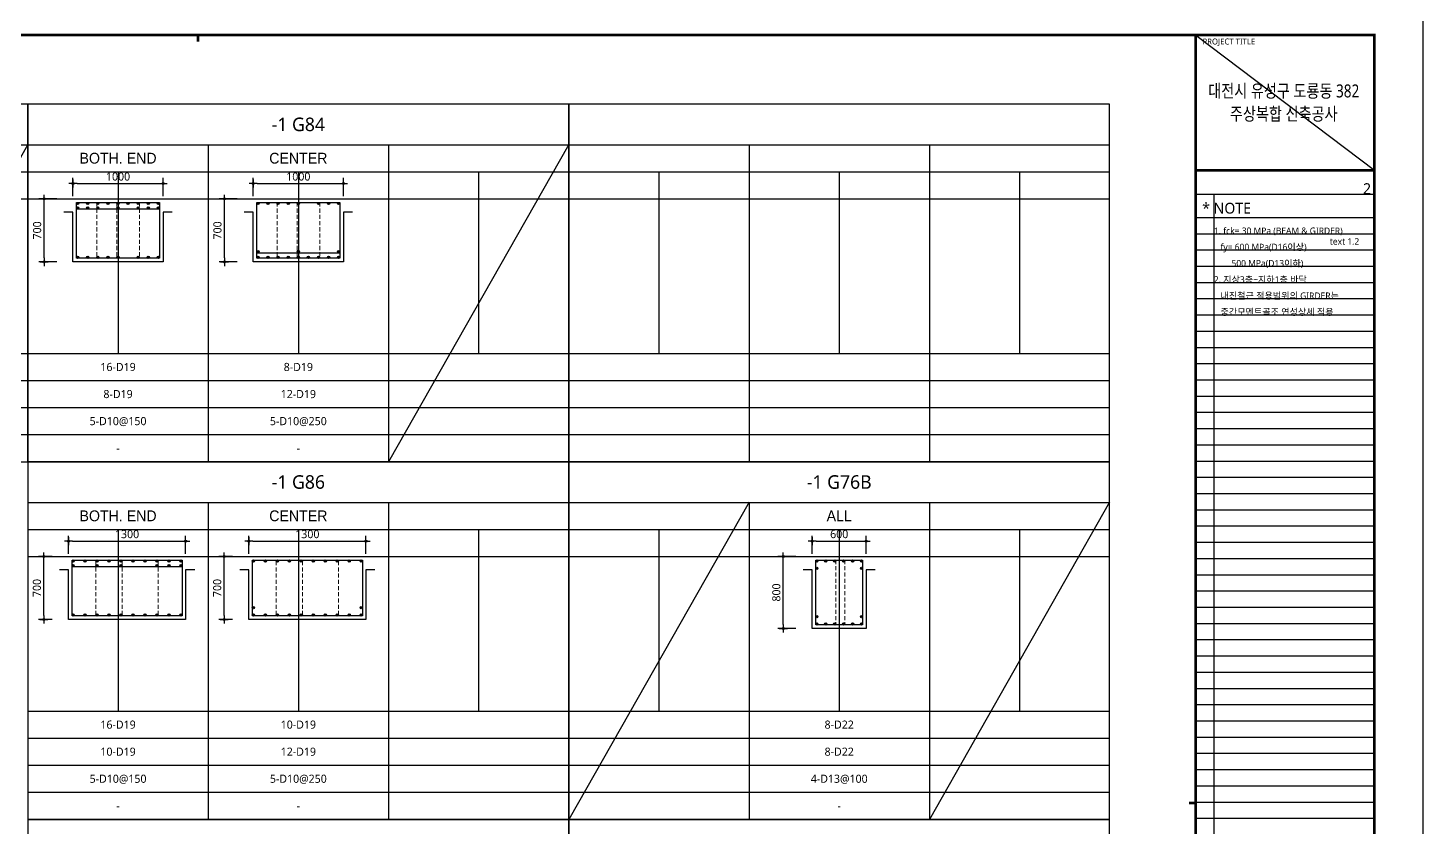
# Model space of a CAD drawing. Header units: millimetres. Extents: x 0 to 252030, y -124740 to 196020.
# Drawn here: x 135753 to 151230, y 97705 to 106564 of the extents above; entities that cross this region are included whole.
import ezdxf
from ezdxf.enums import TextEntityAlignment as Align

# ---------------------------------------------------------------- set-up
doc = ezdxf.new("R2010")
doc.units = ezdxf.units.MM
doc.header["$LTSCALE"] = 30
doc.linetypes.add('HID', pattern=[2.3, 1.5, -0.8])
doc.layers.get('DEFPOINTS').update_dxf_attribs({"color": 142})
for name, color, linetype in [('0-SEC1', 3, 'Continuous'), ('CON', 2, 'Continuous'), ('DIM', 7, 'Continuous'), ('ETC', 7, 'Continuous'), ('S-철근', 3, 'Continuous'), ('SHEET', 7, 'Continuous'), ('TEX', 3, 'Continuous'), ('TXT', 3, 'Continuous'), ('XR-FORM_(도룡동)$0$AA-SHEET', 9, 'Continuous'), ('XR-FORM_(도룡동)$0$Sheet', 7, 'Continuous'), ('XR-FORM_(도룡동)$0$Sheet-text', 3, 'Continuous')]:
    doc.layers.add(name, color=color, linetype=linetype)
doc.layers.add('TieBar', color=7, linetype='HID', lineweight=0)
doc.styles.get("Standard").update_dxf_attribs({"font": 'malgun.ttf'})
doc.styles.add('XR-FORM_(도룡동)$3$맑은고딕', font='malgun.ttf')
doc.styles.add('돋움', font='Dotum.ttf')
doc.styles.add('맑은 고딕', font='malgun.ttf')
doc.dimstyles.new('30NDIM', dxfattribs={"dimscale": 50, "dimtxt": 3, "dimasz": 1.5, "dimexe": 2, "dimexo": 6, "dimgap": 1, "dimtad": 1, "dimdec": 0, "dimrnd": 0.25, "dimzin": 0, "dimdsep": 46, "dimtxsty": 'Standard', "dimblk": 'Z_DOT', "dimcen": 5, "dimclrd": 256, "dimclre": 256, "dimclrt": 3, "dimadec": 0, "dimazin": 0, "dimtm": 1e-09, "dimtfac": 1, "dimtdec": 0, "dimtix": 1, "dimtmove": 2, "dimatfit": 1, "dimldrblk": 'Z_DOT', "dimfxl": 1, "dimtolj": 1, "dimtzin": 0, "dimarcsym": 0})

# ---------------------------------------------------------------- blocks, each defined once
blk = doc.blocks.new('Z_DOT')
at = {"layer": 'DIM', "color": 0}
for p, q in [((-1, 0), (1, 0)), ((0, -1), (0, 1))]:
    blk.add_line(p, q, dxfattribs=at)
for radius in [0.25, 0.125]:
    blk.add_circle((0, 0), radius, dxfattribs=at)
blk = doc.blocks.new('*D887')
at = {"layer": 'DEFPOINTS', "color": 0, "transparency": 16777216}
for p in [(137253, 104840), (136253, 104519), (137253, 104519)]:
    blk.add_point(p, dxfattribs=at)
at = {"layer": 'DIM', "lineweight": -2, "transparency": 16777216}
for p, q in [((136253, 104699), (136253, 104900)), ((136298, 104840), (137208, 104840)), ((137253, 104699), (137253, 104900))]:
    blk.add_line(p, q, dxfattribs=at)
at = {"layer": 'DIM', "lineweight": -2, "transparency": 16777216, "xscale": 45, "yscale": 45, "zscale": 45, "rotation": 180}
blk.add_blockref('Z_DOT', (136253, 104840), dxfattribs=at)
at = {"layer": 'DIM', "lineweight": -2, "transparency": 16777216, "xscale": 45, "yscale": 45, "zscale": 45}
blk.add_blockref('Z_DOT', (137253, 104840), dxfattribs=at)
at = {"layer": 'DIM', "color": 3, "transparency": 16777216, "insert": (136753, 104916), "char_height": 90, "attachment_point": 5}
blk.add_mtext('\\A1;1000', dxfattribs=at)
blk = doc.blocks.new('*D888')
at = {"layer": 'DEFPOINTS', "color": 0, "transparency": 16777216}
for p in [(135933, 104669), (136253, 104669), (136253, 103969)]:
    blk.add_point(p, dxfattribs=at)
at = {"layer": 'DIM', "lineweight": -2, "transparency": 16777216}
for p, q in [((136073, 104669), (135873, 104669)), ((135933, 104014), (135933, 104624)), ((136073, 103969), (135873, 103969))]:
    blk.add_line(p, q, dxfattribs=at)
at = {"layer": 'DIM', "lineweight": -2, "transparency": 16777216, "xscale": 45, "yscale": 45, "zscale": 45}
for p, rotation in [((135933, 104669), 90), ((135933, 103969), 270)]:
    blk.add_blockref('Z_DOT', p, dxfattribs=dict(at, rotation=rotation))
at = {"layer": 'DIM', "color": 3, "transparency": 16777216, "insert": (135856, 104319), "char_height": 90, "attachment_point": 5, "rotation": 90}
blk.add_mtext('\\A1;700', dxfattribs=at)
blk = doc.blocks.new('*D1175')
at = {"layer": 'DEFPOINTS', "color": 0, "transparency": 16777216}
for p in [(139253, 104840), (138253, 104519), (139253, 104519)]:
    blk.add_point(p, dxfattribs=at)
at = {"layer": 'DIM', "lineweight": -2, "transparency": 16777216}
for p, q in [((138253, 104699), (138253, 104900)), ((138298, 104840), (139208, 104840)), ((139253, 104699), (139253, 104900))]:
    blk.add_line(p, q, dxfattribs=at)
at = {"layer": 'DIM', "lineweight": -2, "transparency": 16777216, "xscale": 45, "yscale": 45, "zscale": 45, "rotation": 180}
blk.add_blockref('Z_DOT', (138253, 104840), dxfattribs=at)
at = {"layer": 'DIM', "lineweight": -2, "transparency": 16777216, "xscale": 45, "yscale": 45, "zscale": 45}
blk.add_blockref('Z_DOT', (139253, 104840), dxfattribs=at)
at = {"layer": 'DIM', "color": 3, "transparency": 16777216, "insert": (138753, 104916), "char_height": 90, "attachment_point": 5}
blk.add_mtext('\\A1;1000', dxfattribs=at)
blk = doc.blocks.new('*D1176')
at = {"layer": 'DEFPOINTS', "color": 0, "transparency": 16777216}
for p in [(137933, 104669), (138253, 104669), (138253, 103969)]:
    blk.add_point(p, dxfattribs=at)
at = {"layer": 'DIM', "lineweight": -2, "transparency": 16777216}
for p, q in [((138073, 104669), (137873, 104669)), ((137933, 104014), (137933, 104624)), ((138073, 103969), (137873, 103969))]:
    blk.add_line(p, q, dxfattribs=at)
at = {"layer": 'DIM', "lineweight": -2, "transparency": 16777216, "xscale": 45, "yscale": 45, "zscale": 45}
for p, rotation in [((137933, 104669), 90), ((137933, 103969), 270)]:
    blk.add_blockref('Z_DOT', p, dxfattribs=dict(at, rotation=rotation))
at = {"layer": 'DIM', "color": 3, "transparency": 16777216, "insert": (137856, 104319), "char_height": 90, "attachment_point": 5, "rotation": 90}
blk.add_mtext('\\A1;700', dxfattribs=at)
blk = doc.blocks.new('XR-FORM_(도룡동)$0$S')
at = {"layer": 'DEFPOINTS'}
for p, q in [((75750, 52950), (82250, 52950)), ((75640, 52073), (82226, 52073)), ((76315, 52073), (76315, 20700)), ((82250, 51196), (75640, 51196)), ((82250, 50596), (75640, 50596)), ((82250, 49996), (75640, 49996)), ((82250, 49396), (75640, 49396)), ((82250, 48796), (75640, 48796)), ((82250, 48196), (75640, 48196)), ((82250, 47596), (75640, 47596)), ((82250, 46996), (75640, 46996)), ((82250, 46396), (75640, 46396)), ((82250, 45796), (75640, 45796)), ((82250, 45196), (75640, 45196)), ((82250, 44596), (75640, 44596)), ((82250, 43996), (75640, 43996)), ((82250, 43396), (75640, 43396)), ((82250, 42796), (75640, 42796)), ((82250, 42196), (75640, 42196)), ((82250, 41596), (75640, 41596)), ((82250, 40996), (75640, 40996)), ((82250, 40396), (75640, 40396)), ((82250, 39796), (75640, 39796)), ((82250, 39196), (75640, 39196)), ((82250, 38596), (75640, 38596)), ((82250, 37996), (75640, 37996)), ((82250, 37396), (75640, 37396)), ((82250, 36796), (75640, 36796)), ((82250, 36196), (75640, 36196)), ((82250, 35596), (75640, 35596)), ((82250, 34996), (75640, 34996)), ((82250, 34396), (75640, 34396)), ((82250, 33796), (75640, 33796)), ((82250, 33196), (75640, 33196)), ((82250, 32596), (75640, 32596)), ((82250, 31996), (75640, 31996)), ((82250, 31396), (75640, 31396)), ((82250, 30796), (75640, 30796)), ((82250, 30196), (75640, 30196)), ((82250, 29596), (75640, 29596)), ((82250, 28996), (75640, 28996))]:
    blk.add_line(p, q, dxfattribs=at)
at = {"layer": 'XR-FORM_(도룡동)$0$AA-SHEET', "const_width": 99.9}
blk.add_lwpolyline([(75750, 52950), (82250, 52950)], dxfattribs=at)
at = {"layer": 'XR-FORM_(도룡동)$0$Sheet', "const_width": 100}
blk.add_lwpolyline([(1850, 57950), (82250, 57950), (82250, 1200), (1850, 1200)], close=True, dxfattribs=at)
at = {"layer": 'XR-FORM_(도룡동)$0$Sheet', "linetype": 'Continuous', "const_width": 100}
for points in [[(38745, 57950), (38745, 57700)], [(75640, 29575), (75390, 29575)]]:
    blk.add_lwpolyline(points, dxfattribs=at)
at = {"layer": 'XR-FORM_(도룡동)$0$Sheet', "const_width": 100}
for points in [[(75640, 57950), (75640, 1200)], [(75640, 52950), (82250, 52950)]]:
    blk.add_lwpolyline(points, dxfattribs=at)
at = {"layer": 'DEFPOINTS', "style": 'XR-FORM_(도룡동)$3$맑은고딕'}
blk.add_text('2', height=400, dxfattribs=at).set_placement((82126, 52273), align=Align.MIDDLE_RIGHT)
blk.add_text('text 1.2', height=240, dxfattribs=at).set_placement((80599, 50202))
at = {"layer": 'XR-FORM_(도룡동)$0$Sheet', "style": 'XR-FORM_(도룡동)$3$맑은고딕'}
blk.add_text('PROJECT TITLE', height=220, dxfattribs=at).set_placement((75890, 57600))
at = {"layer": 'XR-FORM_(도룡동)$0$Sheet-text', "style": 'XR-FORM_(도룡동)$3$맑은고딕'}
blk.add_text('* NOTE', height=400, dxfattribs=at).set_placement((75881, 51550), align=Align.MIDDLE_LEFT)
blk = doc.blocks.new('XR-FORM_(도룡동)', base_point=(101.33, -56114.51))
at = {"layer": 'DEFPOINTS'}
blk.add_line((377.95, 289.75), (411, 264.75), dxfattribs=at)
blk.add_lwpolyline([(0, 0), (420, 0), (420, 297), (0, 297)], close=True, dxfattribs=at)
at = {"xscale": 0.005, "yscale": 0.005, "zscale": 0.005}
blk.add_blockref('XR-FORM_(도룡동)$0$S', (-0.25, 0), dxfattribs=at)
at = {"layer": 'XR-FORM_(도룡동)$0$Sheet-text', "style": 'XR-FORM_(도룡동)$3$맑은고딕', "width": 0.8}
for s, p in [('대전시 유성구 도룡동 382', (394.23, 279.42)), ('주상복합 신축공사', (394.23, 275.17))]:
    blk.add_text(s, height=2.4, dxfattribs=at).set_placement(p, align=Align.MIDDLE_CENTER)
blk = doc.blocks.new('NOTE-보일람표')
at = {"layer": 'TEX', "style": '맑은 고딕'}
for s, p in [('1. fck= 30 MPa (BEAM & GIRDER)', (0, -144)), ('   fy= 600 MPa(D16이상) ', (0, -324)), ('        500 MPa(D13이하)', (0, -504)), ('2. 지상3층~지하1층 바닥', (0, -684)), ('   내진철근 적용범위의 GIRDER는', (0, -864)), ('   중간모멘트골조 연성상세 적용', (0, -1044))]:
    blk.add_text(s, height=72, dxfattribs=at).set_placement(p, align=Align.MIDDLE_LEFT)
blk = doc.blocks.new('4등분')
at = {"layer": 'DEFPOINTS'}
for p, q in [((1000, 3214), (1000, 1200)), ((3000, 3214), (3000, 1200)), ((5000, 3214), (5000, 1200)), ((0, 2914), (6000, 2914))]:
    blk.add_line(p, q, dxfattribs=at)
at = {"layer": 'SHEET'}
blk.add_line((0, 3514), (6000, 3514), dxfattribs=at)
at = {"layer": 'SHEET', "color": 6}
for p, q in [((2000, 3514), (2000, 0)), ((4000, 3514), (4000, 0)), ((0, 3214), (6000, 3214)), ((0, 1200), (6000, 1200)), ((0, 900), (6000, 900)), ((0, 600), (6000, 600)), ((0, 300), (6000, 300))]:
    blk.add_line(p, q, dxfattribs=at)
at = {"layer": 'SHEET'}
blk.add_lwpolyline([(6000, 3964), (0, 3964), (0, 0), (6000, 0)], close=True, dxfattribs=at)
blk = doc.blocks.new('*D1522')
at = {"layer": 'DEFPOINTS', "color": 0, "transparency": 16777216}
for p in [(137503, 100875), (136203, 100555), (137503, 100555)]:
    blk.add_point(p, dxfattribs=at)
at = {"layer": 'DIM', "lineweight": -2, "transparency": 16777216}
for p, q in [((136203, 100735), (136203, 100935)), ((137503, 100735), (137503, 100935)), ((136248, 100875), (137458, 100875))]:
    blk.add_line(p, q, dxfattribs=at)
at = {"layer": 'DIM', "lineweight": -2, "transparency": 16777216, "xscale": 45, "yscale": 45, "zscale": 45, "rotation": 180}
blk.add_blockref('Z_DOT', (136203, 100875), dxfattribs=at)
at = {"layer": 'DIM', "lineweight": -2, "transparency": 16777216, "xscale": 45, "yscale": 45, "zscale": 45}
blk.add_blockref('Z_DOT', (137503, 100875), dxfattribs=at)
at = {"layer": 'DIM', "color": 3, "transparency": 16777216, "insert": (136853, 100952), "char_height": 90, "attachment_point": 5}
blk.add_mtext('\\A1;1300', dxfattribs=at)
blk = doc.blocks.new('*D1523')
at = {"layer": 'DEFPOINTS', "color": 0, "transparency": 16777216}
for p in [(135930, 100705), (136203, 100705), (136203, 100005)]:
    blk.add_point(p, dxfattribs=at)
at = {"layer": 'DIM', "lineweight": -2, "transparency": 16777216}
for p, q in [((136023, 100705), (135870, 100705)), ((135930, 100050), (135930, 100660)), ((136023, 100005), (135870, 100005))]:
    blk.add_line(p, q, dxfattribs=at)
at = {"layer": 'DIM', "lineweight": -2, "transparency": 16777216, "xscale": 45, "yscale": 45, "zscale": 45}
for p, rotation in [((135930, 100705), 90), ((135930, 100005), 270)]:
    blk.add_blockref('Z_DOT', p, dxfattribs=dict(at, rotation=rotation))
at = {"layer": 'DIM', "color": 3, "transparency": 16777216, "insert": (135853, 100355), "char_height": 90, "attachment_point": 5, "rotation": 90}
blk.add_mtext('\\A1;700', dxfattribs=at)
blk = doc.blocks.new('*D1524')
at = {"layer": 'DEFPOINTS', "color": 0, "transparency": 16777216}
for p in [(139503, 100875), (138203, 100555), (139503, 100555)]:
    blk.add_point(p, dxfattribs=at)
at = {"layer": 'DIM', "lineweight": -2, "transparency": 16777216}
for p, q in [((138203, 100735), (138203, 100935)), ((139503, 100735), (139503, 100935)), ((138248, 100875), (139458, 100875))]:
    blk.add_line(p, q, dxfattribs=at)
at = {"layer": 'DIM', "lineweight": -2, "transparency": 16777216, "xscale": 45, "yscale": 45, "zscale": 45, "rotation": 180}
blk.add_blockref('Z_DOT', (138203, 100875), dxfattribs=at)
at = {"layer": 'DIM', "lineweight": -2, "transparency": 16777216, "xscale": 45, "yscale": 45, "zscale": 45}
blk.add_blockref('Z_DOT', (139503, 100875), dxfattribs=at)
at = {"layer": 'DIM', "color": 3, "transparency": 16777216, "insert": (138853, 100952), "char_height": 90, "attachment_point": 5}
blk.add_mtext('\\A1;1300', dxfattribs=at)
blk = doc.blocks.new('*D1525')
at = {"layer": 'DEFPOINTS', "color": 0, "transparency": 16777216}
for p in [(137930, 100705), (138203, 100705), (138203, 100005)]:
    blk.add_point(p, dxfattribs=at)
at = {"layer": 'DIM', "lineweight": -2, "transparency": 16777216}
for p, q in [((138023, 100705), (137870, 100705)), ((137930, 100050), (137930, 100660)), ((138023, 100005), (137870, 100005))]:
    blk.add_line(p, q, dxfattribs=at)
at = {"layer": 'DIM', "lineweight": -2, "transparency": 16777216, "xscale": 45, "yscale": 45, "zscale": 45}
for p, rotation in [((137930, 100705), 90), ((137930, 100005), 270)]:
    blk.add_blockref('Z_DOT', p, dxfattribs=dict(at, rotation=rotation))
at = {"layer": 'DIM', "color": 3, "transparency": 16777216, "insert": (137853, 100355), "char_height": 90, "attachment_point": 5, "rotation": 90}
blk.add_mtext('\\A1;700', dxfattribs=at)
blk = doc.blocks.new('*D1526')
at = {"layer": 'DEFPOINTS', "color": 0, "transparency": 16777216}
for p in [(145053, 100875), (144453, 100555), (145053, 100555)]:
    blk.add_point(p, dxfattribs=at)
at = {"layer": 'DIM', "lineweight": -2, "transparency": 16777216}
for p, q in [((144453, 100735), (144453, 100935)), ((145053, 100735), (145053, 100935)), ((144498, 100875), (145008, 100875))]:
    blk.add_line(p, q, dxfattribs=at)
at = {"layer": 'DIM', "lineweight": -2, "transparency": 16777216, "xscale": 45, "yscale": 45, "zscale": 45, "rotation": 180}
blk.add_blockref('Z_DOT', (144453, 100875), dxfattribs=at)
at = {"layer": 'DIM', "lineweight": -2, "transparency": 16777216, "xscale": 45, "yscale": 45, "zscale": 45}
blk.add_blockref('Z_DOT', (145053, 100875), dxfattribs=at)
at = {"layer": 'DIM', "color": 3, "transparency": 16777216, "insert": (144753, 100952), "char_height": 90, "attachment_point": 5}
blk.add_mtext('\\A1;600', dxfattribs=at)
blk = doc.blocks.new('*D1527')
at = {"layer": 'DEFPOINTS', "color": 0, "transparency": 16777216}
for p in [(144133, 100705), (144453, 100705), (144453, 99905)]:
    blk.add_point(p, dxfattribs=at)
at = {"layer": 'DIM', "lineweight": -2, "transparency": 16777216}
for p, q in [((144273, 100705), (144073, 100705)), ((144133, 99950), (144133, 100660)), ((144273, 99905), (144073, 99905))]:
    blk.add_line(p, q, dxfattribs=at)
at = {"layer": 'DIM', "lineweight": -2, "transparency": 16777216, "xscale": 45, "yscale": 45, "zscale": 45}
for p, rotation in [((144133, 100705), 90), ((144133, 99905), 270)]:
    blk.add_blockref('Z_DOT', p, dxfattribs=dict(at, rotation=rotation))
at = {"layer": 'DIM', "color": 3, "transparency": 16777216, "insert": (144056, 100305), "char_height": 90, "attachment_point": 5, "rotation": 90}
blk.add_mtext('\\A1;800', dxfattribs=at)

msp = doc.modelspace()

# ---------------------------------------------------------------- linework, layer by layer
at = {"layer": 'CON', "color": 8}
for p, q in [((136153.00013, 104669.49992), (137353.00013, 104669.49992)), ((138153.00013, 104669.49992), (139353.00013, 104669.49992)), ((136103.00013, 100704.99992), (137603.00013, 100704.99992)), ((138103.00013, 100704.99992), (139603.00013, 100704.99992)), ((144353.00013, 100704.99992), (145153.00013, 100704.99992))]:
    msp.add_line(p, q, dxfattribs=at)
for points in [[(137353.00013, 104519.49992), (137253.00013, 104519.49992), (137253.00013, 103969.49992), (136253.00013, 103969.49992), (136253.00013, 104519.49992), (136153.00013, 104519.49992)], [(139353.00013, 104519.49992), (139253.00013, 104519.49992), (139253.00013, 103969.49992), (138253.00013, 103969.49992), (138253.00013, 104519.49992), (138153.00013, 104519.49992)], [(137603.00013, 100554.99992), (137503.00013, 100554.99992), (137503.00013, 100004.99992), (136203.00013, 100004.99992), (136203.00013, 100554.99992), (136103.00013, 100554.99992)], [(139603.00013, 100554.99992), (139503.00013, 100554.99992), (139503.00013, 100004.99992), (138203.00013, 100004.99992), (138203.00013, 100554.99992), (138103.00013, 100554.99992)], [(145153.00013, 100554.99992), (145053.00013, 100554.99992), (145053.00013, 99904.99992), (144453.00013, 99904.99992), (144453.00013, 100554.99992), (144353.00013, 100554.99992)]]:
    msp.add_lwpolyline(points, dxfattribs=at)
at = {"layer": 'ETC', "color": 8}
for p, q in [((136293.00013, 104556.76992), (137213.00013, 104556.76992)), ((138293.00013, 104069.49992), (139213.00013, 104069.49992)), ((136243.00013, 100592.26992), (137463.00013, 100592.26992))]:
    msp.add_line(p, q, dxfattribs=at)
at = {"layer": 'S-철근', "const_width": 12.5}
for points in [[(136298.75013, 104617.49992, 1), (136311.25013, 104617.49992, 1)], [(136410.62513, 104617.49992, 1), (136423.12513, 104617.49992, 1)], [(136522.50013, 104617.49992, 1), (136535.00013, 104617.49992, 1)], [(136634.37513, 104617.49992, 1), (136646.87513, 104617.49992, 1)], [(136746.25013, 104617.49992, 1), (136758.75013, 104617.49992, 1)], [(136858.12513, 104617.49992, 1), (136870.62513, 104617.49992, 1)], [(136970.00013, 104617.49992, 1), (136982.50013, 104617.49992, 1)], [(137081.87513, 104617.49992, 1), (137094.37513, 104617.49992, 1)], [(137193.75013, 104617.49992, 1), (137206.25013, 104617.49992, 1)], [(138298.75013, 104617.49992, 1), (138311.25013, 104617.49992, 1)], [(138410.62513, 104617.49992, 1), (138423.12513, 104617.49992, 1)], [(138522.50013, 104617.49992, 1), (138535.00013, 104617.49992, 1)], [(138634.37513, 104617.49992, 1), (138646.87513, 104617.49992, 1)], [(138746.25013, 104617.49992, 1), (138758.75013, 104617.49992, 1)], [(138970.00013, 104617.49992, 1), (138982.50013, 104617.49992, 1)], [(139081.87513, 104617.49992, 1), (139094.37513, 104617.49992, 1)], [(139193.75013, 104617.49992, 1), (139206.25013, 104617.49992, 1)], [(136298.75013, 104569.26992, 1), (136311.25013, 104569.26992, 1)], [(136410.62513, 104569.26992, 1), (136423.12513, 104569.26992, 1)], [(136522.50013, 104569.26992, 1), (136535.00013, 104569.26992, 1)], [(136746.25013, 104569.26992, 1), (136758.75013, 104569.26992, 1)], [(136970.00013, 104569.26992, 1), (136982.50013, 104569.26992, 1)], [(137081.87513, 104569.26992, 1), (137094.37513, 104569.26992, 1)], [(137193.75013, 104569.26992, 1), (137206.25013, 104569.26992, 1)], [(136298.75013, 104021.49992, -1), (136311.25013, 104021.49992, -1)], [(136410.62513, 104021.49992, -1), (136423.12513, 104021.49992, -1)], [(136522.50013, 104021.49992, -1), (136535.00013, 104021.49992, -1)], [(136634.37513, 104021.49992, -1), (136646.87513, 104021.49992, -1)], [(136746.25013, 104021.49992, -1), (136758.75013, 104021.49992, -1)], [(136970.00013, 104021.49992, -1), (136982.50013, 104021.49992, -1)], [(137081.87513, 104021.49992, -1), (137094.37513, 104021.49992, -1)], [(137193.75013, 104021.49992, -1), (137206.25013, 104021.49992, -1)], [(138298.75013, 104081.99992, 1), (138311.25013, 104081.99992, 1)], [(138298.75013, 104021.49992, -1), (138311.25013, 104021.49992, -1)], [(138410.62513, 104021.49992, -1), (138423.12513, 104021.49992, -1)], [(138522.50013, 104021.49992, -1), (138535.00013, 104021.49992, -1)], [(138634.37513, 104021.49992, -1), (138646.87513, 104021.49992, -1)], [(138746.25013, 104081.99992, 1), (138758.75013, 104081.99992, 1)], [(138746.25013, 104021.49992, -1), (138758.75013, 104021.49992, -1)], [(138858.12513, 104021.49992, -1), (138870.62513, 104021.49992, -1)], [(138970.00013, 104021.49992, -1), (138982.50013, 104021.49992, -1)], [(139081.87513, 104021.49992, -1), (139094.37513, 104021.49992, -1)], [(139193.75013, 104081.99992, 1), (139206.25013, 104081.99992, 1)], [(139193.75013, 104021.49992, -1), (139206.25013, 104021.49992, -1)], [(136248.75013, 100652.99992, 1), (136261.25013, 100652.99992, 1)], [(136248.75013, 100604.76992, 1), (136261.25013, 100604.76992, 1)], [(136381.52791, 100652.99992, 1), (136394.02791, 100652.99992, 1)], [(136514.30569, 100652.99992, 1), (136526.80569, 100652.99992, 1)], [(136514.30569, 100604.76992, 1), (136526.80569, 100604.76992, 1)], [(136647.08347, 100652.99992, 1), (136659.58347, 100652.99992, 1)], [(136779.86124, 100652.99992, 1), (136792.36124, 100652.99992, 1)], [(136779.86124, 100604.76992, 1), (136792.36124, 100604.76992, 1)], [(136912.63902, 100652.99992, 1), (136925.13902, 100652.99992, 1)], [(137045.4168, 100652.99992, 1), (137057.9168, 100652.99992, 1)], [(137178.19458, 100652.99992, 1), (137190.69458, 100652.99992, 1)], [(137178.19458, 100604.76992, 1), (137190.69458, 100604.76992, 1)], [(137310.97235, 100652.99992, 1), (137323.47235, 100652.99992, 1)], [(137310.97235, 100604.76992, 1), (137323.47235, 100604.76992, 1)], [(137443.75013, 100652.99992, 1), (137456.25013, 100652.99992, 1)], [(137443.75013, 100604.76992, 1), (137456.25013, 100604.76992, 1)], [(138248.75013, 100652.99992, 1), (138261.25013, 100652.99992, 1)], [(138381.52791, 100652.99992, 1), (138394.02791, 100652.99992, 1)], [(138514.30569, 100652.99992, 1), (138526.80569, 100652.99992, 1)], [(138647.08347, 100652.99992, 1), (138659.58347, 100652.99992, 1)], [(138779.86124, 100652.99992, 1), (138792.36124, 100652.99992, 1)], [(138912.63902, 100652.99992, 1), (138925.13902, 100652.99992, 1)], [(139045.4168, 100652.99992, 1), (139057.9168, 100652.99992, 1)], [(139178.19458, 100652.99992, 1), (139190.69458, 100652.99992, 1)], [(139310.97235, 100652.99992, 1), (139323.47235, 100652.99992, 1)], [(139443.75013, 100652.99992, 1), (139456.25013, 100652.99992, 1)], [(144498.75013, 100652.99992, 1), (144511.25013, 100652.99992, 1)], [(144597.75013, 100652.99992, 1), (144610.25013, 100652.99992, 1)], [(144696.75013, 100652.99992, 1), (144709.25013, 100652.99992, 1)], [(144795.75013, 100652.99992, 1), (144808.25013, 100652.99992, 1)], [(144894.75013, 100652.99992, 1), (144907.25013, 100652.99992, 1)], [(144993.75013, 100652.99992, 1), (145006.25013, 100652.99992, 1)], [(144498.75013, 100572.99992, 1), (144511.25013, 100572.99992, 1)], [(144993.75013, 100572.99992, 1), (145006.25013, 100572.99992, 1)], [(138248.75013, 100136.99992, -1), (138261.25013, 100136.99992, -1)], [(139443.75013, 100136.99992, -1), (139456.25013, 100136.99992, -1)], [(136248.75013, 100056.99992, -1), (136261.25013, 100056.99992, -1)], [(136381.52791, 100056.99992, -1), (136394.02791, 100056.99992, -1)], [(136514.30569, 100056.99992, -1), (136526.80569, 100056.99992, -1)], [(136647.08347, 100056.99992, -1), (136659.58347, 100056.99992, -1)], [(136779.86124, 100056.99992, -1), (136792.36124, 100056.99992, -1)], [(136912.63902, 100056.99992, -1), (136925.13902, 100056.99992, -1)], [(137045.4168, 100056.99992, -1), (137057.9168, 100056.99992, -1)], [(137178.19458, 100056.99992, -1), (137190.69458, 100056.99992, -1)], [(137310.97235, 100056.99992, -1), (137323.47235, 100056.99992, -1)], [(137443.75013, 100056.99992, -1), (137456.25013, 100056.99992, -1)], [(138248.75013, 100056.99992, -1), (138261.25013, 100056.99992, -1)], [(138381.52791, 100056.99992, -1), (138394.02791, 100056.99992, -1)], [(138514.30569, 100056.99992, -1), (138526.80569, 100056.99992, -1)], [(138647.08347, 100056.99992, -1), (138659.58347, 100056.99992, -1)], [(138779.86124, 100056.99992, -1), (138792.36124, 100056.99992, -1)], [(138912.63902, 100056.99992, -1), (138925.13902, 100056.99992, -1)], [(139045.4168, 100056.99992, -1), (139057.9168, 100056.99992, -1)], [(139178.19458, 100056.99992, -1), (139190.69458, 100056.99992, -1)], [(139310.97235, 100056.99992, -1), (139323.47235, 100056.99992, -1)], [(139443.75013, 100056.99992, -1), (139456.25013, 100056.99992, -1)], [(144498.75013, 100036.99992, 1), (144511.25013, 100036.99992, 1)], [(144993.75013, 100036.99992, 1), (145006.25013, 100036.99992, 1)], [(144498.75013, 99956.99992, 1), (144511.25013, 99956.99992, 1)], [(144597.75013, 99956.99992, 1), (144610.25013, 99956.99992, 1)], [(144696.75013, 99956.99992, 1), (144709.25013, 99956.99992, 1)], [(144795.75013, 99956.99992, 1), (144808.25013, 99956.99992, 1)], [(144894.75013, 99956.99992, 1), (144907.25013, 99956.99992, 1)], [(144993.75013, 99956.99992, 1), (145006.25013, 99956.99992, 1)]]:
    msp.add_lwpolyline(points, format="xyb", close=True, dxfattribs=at)
at = {"layer": 'S-철근'}
for points in [[(136293.00013, 104009.49992), (136293.00013, 104629.49992), (137213.00013, 104629.49992), (137213.00013, 104009.49992), (136293.00013, 104009.49992)], [(138293.00013, 104009.49992), (138293.00013, 104629.49992), (139213.00013, 104629.49992), (139213.00013, 104009.49992), (138293.00013, 104009.49992)], [(136243.00013, 100044.99992), (136243.00013, 100664.99992), (137463.00013, 100664.99992), (137463.00013, 100044.99992), (136243.00013, 100044.99992)], [(138243.00013, 100044.99992), (138243.00013, 100664.99992), (139463.00013, 100664.99992), (139463.00013, 100044.99992), (138243.00013, 100044.99992)], [(144493.00013, 99944.99992), (144493.00013, 100664.99992), (145013.00013, 100664.99992), (145013.00013, 99944.99992), (144493.00013, 99944.99992)]]:
    msp.add_lwpolyline(points, dxfattribs=at)
for centre in [(136305.00013, 104617.49992), (136416.87513, 104617.49992), (136528.75013, 104617.49992), (136640.62513, 104617.49992), (136752.50013, 104617.49992), (136864.37513, 104617.49992), (136976.25013, 104617.49992), (137088.12513, 104617.49992), (137200.00013, 104617.49992), (138305.00013, 104617.49992), (138416.87513, 104617.49992), (138528.75013, 104617.49992), (138640.62513, 104617.49992), (138752.50013, 104617.49992), (138976.25013, 104617.49992), (139088.12513, 104617.49992), (139200.00013, 104617.49992), (136305.00013, 104569.26992), (136416.87513, 104569.26992), (136528.75013, 104569.26992), (136752.50013, 104569.26992), (136976.25013, 104569.26992), (137088.12513, 104569.26992), (137200.00013, 104569.26992), (136305.00013, 104021.49992), (136416.87513, 104021.49992), (136528.75013, 104021.49992), (136640.62513, 104021.49992), (136752.50013, 104021.49992), (136976.25013, 104021.49992), (137088.12513, 104021.49992), (137200.00013, 104021.49992), (138305.00013, 104081.99992), (138305.00013, 104021.49992), (138416.87513, 104021.49992), (138528.75013, 104021.49992), (138640.62513, 104021.49992), (138752.50013, 104081.99992), (138752.50013, 104021.49992), (138864.37513, 104021.49992), (138976.25013, 104021.49992), (139088.12513, 104021.49992), (139200.00013, 104081.99992), (139200.00013, 104021.49992), (136255.00013, 100652.99992), (136255.00013, 100604.76992), (136387.77791, 100652.99992), (136520.55569, 100652.99992), (136520.55569, 100604.76992), (136653.33347, 100652.99992), (136786.11124, 100652.99992), (136786.11124, 100604.76992), (136918.88902, 100652.99992), (137051.6668, 100652.99992), (137184.44458, 100652.99992), (137184.44458, 100604.76992), (137317.22235, 100652.99992), (137317.22235, 100604.76992), (137450.00013, 100652.99992), (137450.00013, 100604.76992), (138255.00013, 100652.99992), (138387.77791, 100652.99992), (138520.55569, 100652.99992), (138653.33347, 100652.99992), (138786.11124, 100652.99992), (138918.88902, 100652.99992), (139051.6668, 100652.99992), (139184.44458, 100652.99992), (139317.22235, 100652.99992), (139450.00013, 100652.99992), (144505.00013, 100652.99992), (144604.00013, 100652.99992), (144703.00013, 100652.99992), (144802.00013, 100652.99992), (144901.00013, 100652.99992), (145000.00013, 100652.99992), (144505.00013, 100572.99992), (145000.00013, 100572.99992), (138255.00013, 100136.99992), (139450.00013, 100136.99992), (136255.00013, 100056.99992), (136387.77791, 100056.99992), (136520.55569, 100056.99992), (136653.33347, 100056.99992), (136786.11124, 100056.99992), (136918.88902, 100056.99992), (137051.6668, 100056.99992), (137184.44458, 100056.99992), (137317.22235, 100056.99992), (137450.00013, 100056.99992), (138255.00013, 100056.99992), (138387.77791, 100056.99992), (138520.55569, 100056.99992), (138653.33347, 100056.99992), (138786.11124, 100056.99992), (138918.88902, 100056.99992), (139051.6668, 100056.99992), (139184.44458, 100056.99992), (139317.22235, 100056.99992), (139450.00013, 100056.99992), (144505.00013, 100036.99992), (145000.00013, 100036.99992), (144505.00013, 99956.99992), (144604.00013, 99956.99992), (144703.00013, 99956.99992), (144802.00013, 99956.99992), (144901.00013, 99956.99992), (145000.00013, 99956.99992)]:
    msp.add_circle(centre, 12.5, dxfattribs=at)
at = {"layer": 'SHEET'}
for p, q in [((135753.00013, 105269.49992), (133753.00013, 101754.99992)), ((141753.00013, 105269.49992), (139753.00013, 101754.99992)), ((143753.00013, 101304.99992), (141753.00013, 97790.49992)), ((147753.00013, 101304.99992), (145753.00013, 97790.49992))]:
    msp.add_line(p, q, dxfattribs=at)
at = {"layer": 'TieBar'}
for p, q in [((136516.25013, 104629.49992), (136516.25013, 104009.49992)), ((136740.00013, 104629.49992), (136740.00013, 104009.49992)), ((136989.75013, 104629.49992), (136989.75013, 104009.49992)), ((138516.25013, 104629.49992), (138516.25013, 104009.49992)), ((138740.00013, 104629.49992), (138740.00013, 104009.49992)), ((138989.75013, 104629.49992), (138989.75013, 104009.49992)), ((136508.05569, 100652.99992), (136508.05569, 100044.99992)), ((136798.61124, 100652.99992), (136798.61124, 100044.99992)), ((137196.94458, 100652.99992), (137196.94458, 100044.99992)), ((138508.05569, 100652.99992), (138508.05569, 100044.99992)), ((138798.61124, 100652.99992), (138798.61124, 100044.99992)), ((139196.94458, 100652.99992), (139196.94458, 100044.99992)), ((144715.50013, 100664.99992), (144715.50013, 99944.99992)), ((144814.50013, 100664.99992), (144814.50013, 99944.99992))]:
    msp.add_line(p, q, dxfattribs=at)

# ---------------------------------------------------------------- block references
for p in [(129753.00013, 101754.99992), (135753.00013, 101754.99992), (141753.00013, 101754.99992), (135753.00013, 97790.49992), (141753.00013, 97790.49992), (135753.00013, 93825.99992), (141753.00013, 93825.99992)]:
    msp.add_blockref('4등분', p)
at = {"layer": '0-SEC1', "xscale": 60, "yscale": 60, "zscale": 60}
msp.add_blockref('XR-FORM_(도룡동)', (132110.02429, -3277770.57868), dxfattribs=at)
at = {"layer": 'S-철근'}
msp.add_blockref('NOTE-보일람표', (148909.3931, 104458.91905), dxfattribs=at)

# ---------------------------------------------------------------- texts
at = {"layer": 'TXT', "color": 2, "style": '맑은 고딕'}
for s, p in [('-1 G84', (138753.00013, 105494.49992)), ('-1 G86', (138753.00013, 101529.99992)), ('-1 G76B', (144753.00013, 101529.99992))]:
    msp.add_text(s, height=150, dxfattribs=at).set_placement(p, align=Align.MIDDLE_CENTER)
at = {"layer": 'TXT'}
for s, height, style, p in [('BOTH. END', 120, '돋움', (136753.00013, 105119.49992)), ('CENTER', 120, '돋움', (138753.00013, 105119.49992)), ('16-D19', 90, '맑은 고딕', (136753.00013, 102804.99992)), ('8-D19', 90, '맑은 고딕', (138753.00013, 102804.99992)), ('8-D19', 90, '맑은 고딕', (136753.00013, 102504.99992)), ('12-D19', 90, '맑은 고딕', (138753.00013, 102504.99992)), ('5-D10@150', 90, '맑은 고딕', (136753.00013, 102204.99992)), ('5-D10@250', 90, '맑은 고딕', (138753.00013, 102204.99992)), ('-', 90, '맑은 고딕', (136753.00013, 101904.99992)), ('-', 90, '맑은 고딕', (138753.00013, 101904.99992)), ('BOTH. END', 120, '돋움', (136753.00013, 101154.99992)), ('CENTER', 120, '돋움', (138753.00013, 101154.99992)), ('ALL', 120, '돋움', (144753.00013, 101154.99992)), ('16-D19', 90, '맑은 고딕', (136753.00013, 98840.49992)), ('10-D19', 90, '맑은 고딕', (138753.00013, 98840.49992)), ('8-D22', 90, '맑은 고딕', (144753.00013, 98840.49992)), ('10-D19', 90, '맑은 고딕', (136753.00013, 98540.49992)), ('12-D19', 90, '맑은 고딕', (138753.00013, 98540.49992)), ('8-D22', 90, '맑은 고딕', (144753.00013, 98540.49992)), ('5-D10@150', 90, '맑은 고딕', (136753.00013, 98240.49992)), ('5-D10@250', 90, '맑은 고딕', (138753.00013, 98240.49992)), ('4-D13@100', 90, '맑은 고딕', (144753.00013, 98240.49992)), ('-', 90, '맑은 고딕', (136753.00013, 97940.49992)), ('-', 90, '맑은 고딕', (138753.00013, 97940.49992)), ('-', 90, '맑은 고딕', (144753.00013, 97940.49992))]:
    msp.add_text(s, height=height, dxfattribs=dict(at, style=style)).set_placement(p, align=Align.MIDDLE_CENTER)

# ---------------------------------------------------------------- dimensions: what is measured, and where the dimension line sits
at = {"layer": 'DIM'}
for base, p1, p2, picture, middle in [((137253.00013, 104839.65148), (136253.00013, 104519.49992), (137253.00013, 104519.49992), '*D887', (136753.00013, 104916.39401)), ((139253.00013, 104839.65148), (138253.00013, 104519.49992), (139253.00013, 104519.49992), '*D1175', (138753.00013, 104916.39401)), ((137503.00013, 100875.15148), (136203.00013, 100554.99992), (137503.00013, 100554.99992), '*D1522', (136853.00013, 100951.89401)), ((139503.00013, 100875.15148), (138203.00013, 100554.99992), (139503.00013, 100554.99992), '*D1524', (138853.00013, 100951.89401)), ((145053.00013, 100875.15148), (144453.00013, 100554.99992), (145053.00013, 100554.99992), '*D1526', (144753.00013, 100951.64945))]:
    dim = msp.add_linear_dim(base=base, p1=p1, p2=p2, dimstyle='30NDIM', override={"dimscale": 30, "dimtxsty": 'Standard'}, dxfattribs=at)
    dim.commit()
    dim.dimension.update_dxf_attribs({"geometry": picture, "text_midpoint": middle})
for base, p1, p2, picture, middle in [((135932.84857, 104669.49992), (136253.00013, 103969.49992), (136253.00013, 104669.49992), '*D888', (135856.3506, 104319.49992)), ((137932.84857, 104669.49992), (138253.00013, 103969.49992), (138253.00013, 104669.49992), '*D1176', (137856.3506, 104319.49992)), ((135929.77843, 100704.99992), (136203.00013, 100004.99992), (136203.00013, 100704.99992), '*D1523', (135853.28047, 100354.99992)), ((137929.77843, 100704.99992), (138203.00013, 100004.99992), (138203.00013, 100704.99992), '*D1525', (137853.28047, 100354.99992)), ((144132.84857, 100704.99992), (144453.00013, 99904.99992), (144453.00013, 100704.99992), '*D1527', (144056.3506, 100304.99992))]:
    dim = msp.add_linear_dim(base=base, p1=p1, p2=p2, angle=90, dimstyle='30NDIM', override={"dimscale": 30, "dimtxsty": 'Standard'}, dxfattribs=at)
    dim.commit()
    dim.dimension.update_dxf_attribs({"geometry": picture, "text_midpoint": middle})

doc.saveas('drawing.dxf')
